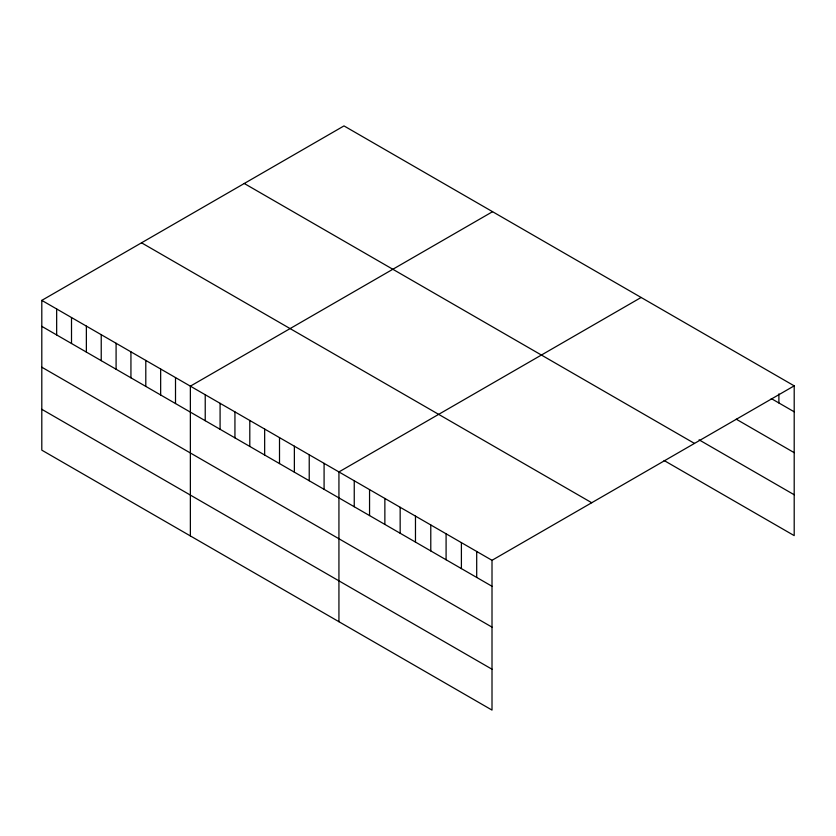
<?xml version="1.0" encoding="UTF-8"?>
<svg xmlns="http://www.w3.org/2000/svg" width="836" height="836" viewBox="0 0 836 836"><rect width="100%" height="100%" fill="white"/><g stroke="black" fill="none" stroke-linecap="round" stroke-linejoin="round"><path stroke-width="1.25" d="M41.8 300.385L492.007 560.308L492.007 710.088L41.8 450.155L41.8 300.385L343.993 125.912L794.2 385.845L794.2 535.615L664.087 460.5M492.561 211.696L190.368 386.159L190.368 535.928M641.128 297.47L338.935 471.932L338.935 621.712M492.007 560.308L794.2 385.845M771.241 398.553L794.2 411.803M736.255 419.202L794.2 452.663M699.074 439.84L794.2 494.755M244.269 183.492L694.476 443.414M141.524 242.806L591.731 502.739M41.8 326.353L492.007 586.276M41.8 367.203L492.007 627.136M41.8 409.306L492.007 669.228M778.891 393.881L778.891 402.973M476.698 551.478L476.698 577.436M461.399 542.637L461.399 568.595M446.09 533.796L446.09 559.765M430.78 524.956L430.78 550.924M415.471 516.125L415.471 542.083M400.162 507.285L400.162 533.253M384.863 498.444L384.863 524.412M369.554 489.614L369.554 515.572M354.245 480.773L354.245 506.741M324.086 463.363L324.086 489.321M309.226 454.784L309.226 480.742M294.366 446.205L294.366 472.162M279.506 437.625L279.506 463.593M264.657 429.046L264.657 455.014M249.797 420.466L249.797 446.434M234.937 411.897L234.937 437.855M220.087 403.318L220.087 429.276M205.228 394.738L205.228 420.707M175.508 377.579L175.508 403.548M160.658 369.01L160.658 394.968M145.798 360.431L145.798 386.389M130.938 351.851L130.938 377.809M116.089 343.272L116.089 369.24M101.229 334.693L101.229 360.661M86.369 326.113L86.369 352.081M71.509 317.544L71.509 343.502M56.66 308.965L56.66 334.922"/></g></svg>
